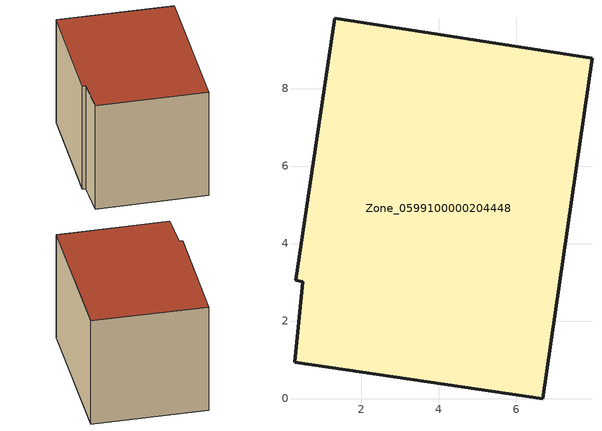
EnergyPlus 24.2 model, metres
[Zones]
Zone_0599100000204448
 floor ground (C_G): 0.49,3.02 0.31,3.05 1.31,9.81 7.95,8.78 6.68,0 0.27,0.93 z0
 wall outside (C_F): 6.68,0 7.95,8.78 1.31,9.81 0.31,3.05 0.49,3.02 0.27,0.93 6.68,0 z0:6.9
 roof outside (C_R): 0.49,3.02 0.27,0.93 6.68,0 7.95,8.78 1.31,9.81 0.31,3.05 z6.9
[BUILDING]
Pand.0599100000204448: North Axis=0; Terrain=City; Loads Convergence Tolerance Value=0.04; Temperature Convergence Tolerance Value=0.4; Solar Distribution=FullExterior; Maximum Number of Warmup Days=25; Minimum Number of Warmup Days=1
[Site:Location]
Rotterdam.The.Hague.AP_ZH_NLD Design_Conditions: Latitude=51.96; Longitude=4.45; Time Zone=1; Elevation=-4.5
[SITE:GROUNDTEMPERATURE:BUILDINGSURFACE]
18, 18, 18, 18, 18, 18, 18, 18, 18, 18, 18, 18
[MATERIAL] Thermal Absorptance=0.9; Solar Absorptance=0.7; Visible Absorptance=0.7
Name | Roughness | Thickness | Conductivity | Density | Specific Heat
G.TC.1946 | MediumSmooth | 0.15 | 1 | 540 | 1210
F.TC.1946 | Rough | 0.3 | 0.857143 | 1920 | 840
R.TC.1946 | MediumRough | 0.2 | 0.909091 | 1500 | 1000
[CONSTRUCTION]
C_G: G.TC.1946
C_F: F.TC.1946
C_R: R.TC.1946
[ZONE]
Zone_0599100000204448: Type=1; Multiplier=1; Ceiling Height=Autocalculate; Volume=Autocalculate; Floor Area=autocalculate; Part of Total Floor Area=Yes
[ZONEINFILTRATION:DESIGNFLOWRATE]
Infil_Zone_0599100000204448: Zone or ZoneList or Space or SpaceList=Zone_0599100000204448; Schedule=AlwaysOn; Design Flow Rate Calculation Method=Flow/Area; Flow Rate per Floor Area=0.003; Constant Term Coefficient=1; Temperature Term Coefficient=0; Velocity Term Coefficient=0; Velocity Squared Term Coefficient=0
[HVACTEMPLATE:ZONE:IDEALLOADSAIRSYSTEM]
Zone_0599100000204448: Maximum Heating Supply Air Temperature=50; Minimum Cooling Supply Air Temperature=13; Maximum Heating Supply Air Humidity Ratio=0.0156; Minimum Cooling Supply Air Humidity Ratio=0.0077; Heating Limit=NoLimit; Cooling Limit=NoLimit; Dehumidification Control Type=ConstantSensibleHeatRatio; Cooling Sensible Heat Ratio=0.7; Dehumidification Setpoint=60; Humidification Control Type=None; Humidification Setpoint=30; Outdoor Air Method=None; Outdoor Air Flow Rate per Person=0.00944; Outdoor Air Flow Rate per Zone Floor Area=0; Outdoor Air Flow Rate per Zone=0; Demand Controlled Ventilation Type=None; Outdoor Air Economizer Type=NoEconomizer; Heat Recovery Type=None; Sensible Heat Recovery Effectiveness=0.7; Latent Heat Recovery Effectiveness=0.65
[ZONECONTROL:THERMOSTAT]
ThermostatControl_Zone_0599100000204448: Zone or ZoneList=Zone_0599100000204448; Control Type Schedule=DualSetpointControlType; Control 1=Thermostat_Zone_0599100000204448; Temperature Difference Between Cutout And Setpoint=0
[THERMOSTATSETPOINT:DUALSETPOINT]
Thermostat_Zone_0599100000204448: Heating Setpoint Temperature Schedule=HeatingSetpoint_Zone_0599100000204448; Cooling Setpoint Temperature Schedule=CoolingSetpoint_Zone_0599100000204448
[SCHEDULE:COMPACT]
HeatingSetpoint_Zone_0599100000204448: Through: 12/31, For: AllDays, Until: 24:00, 21
CoolingSetpoint_Zone_0599100000204448: Through: 12/31, For: AllDays, Until: 24:00, 24
DualSetpointControlType: Through: 12/31, For: AllDays, Until: 24:00, 4
AlwaysOn: Through: 12/31, For: AllDays, Until: 24:00, 1
